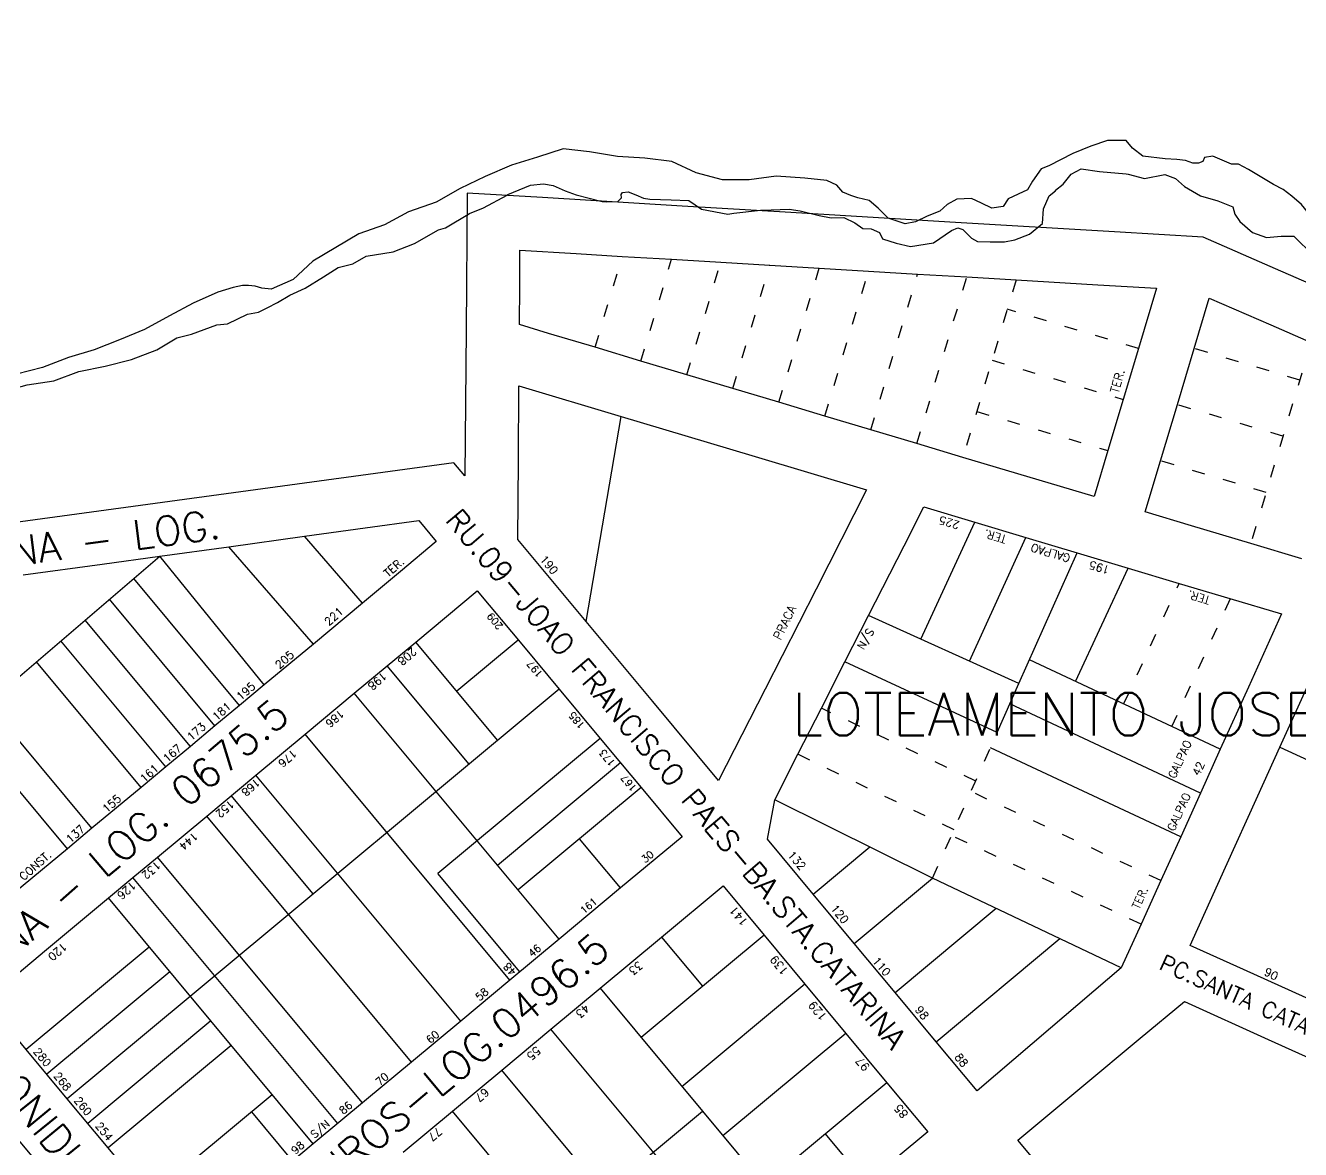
# Model space of a CAD drawing. Extents: x 714896 to 749292, y 8417558 to 8447149.
# Drawn here: x 739160.5 to 739399.5, y 8425493.2 to 8425703.9 of the extents above; entities that cross this region are included whole.
import ezdxf

# ---------------------------------------------------------------- set-up
doc = ezdxf.new("R2010")
doc.units = 0
doc.header["$MEASUREMENT"] = 0
doc.linetypes.add('ACAD_ISO03W100', pattern=[30, 12, -18])
for name, color, linetype in [('LOTE', 7, 'CONTINUOUS'), ('NUM-PORTA', 7, 'CONTINUOUS'), ('QUADRA', 6, 'CONTINUOUS'), ('REFERENCIA', 7, 'CONTINUOUS'), ('TEXTO', 7, 'CONTINUOUS'), ('TEXTODERUA', 3, 'CONTINUOUS')]:
    doc.layers.add(name, color=color, linetype=linetype)
doc.styles.add('ROMANS', font='ROMANS.SHX', dxfattribs={"height": 1.5})

msp = doc.modelspace()

# ---------------------------------------------------------------- linework, layer by layer
at = {"layer": 'LOTE', "color": 7, "linetype": 'ACAD_ISO03W100', "ltscale": 0.2}
for p, q in [((739267.2149776882, 8425643.601818014, 508.402), (739272.3177703221, 8425660.652941817, 508.402)), ((739275.8371581628, 8425641.021507205, 508.402), (739281.5467781675, 8425660.100361582, 508.402)), ((739284.4593386377, 8425638.441196399, 508.402), (739290.7757860131, 8425659.547781346, 508.402)), ((739293.0815191123, 8425635.86088559, 508.402), (739300.0047938584, 8425658.99520111, 508.402)), ((739301.7036995867, 8425633.280574784, 508.402), (739309.2338017036, 8425658.442620875, 508.402)), ((739310.3258800616, 8425630.700263977, 508.402), (739318.4628095492, 8425657.89004064, 508.402)), ((739318.948060536, 8425628.119953169, 508.402), (739327.6918173941, 8425657.337460404, 508.402)), ((739327.5702410109, 8425625.539642362, 508.402), (739336.9208252397, 8425656.784880169, 508.402)), ((739346.1520850905, 8425656.232165096, 508.402), (739336.1942368747, 8425622.958788272, 508.402)), ((739369.0994456614, 8425643.390268032, 508.402), (739344.5088602401, 8425650.741283461, 508.402)), ((739401.4421500377, 8425644.50341461, 508.402), (739390.1613679408, 8425606.808349997, 508.402)), ((739399.3338142899, 8425637.45824303, 508.402), (739379.537625891, 8425643.390127469, 508.402)), ((739396.1800947705, 8425626.92002434, 508.402), (739376.3839063717, 8425632.851908779, 508.402)), ((739338.7748362273, 8425631.580882406, 508.402), (739363.365421645, 8425624.229866978, 508.402)), ((739393.026363935, 8425616.381809033, 508.402), (739373.2301755361, 8425622.313693473, 508.402))]:
    msp.add_line(p, q, dxfattribs=at)
for points, elevation in [([(739341.6418482355, 8425641.161082933), (739366.2324336532, 8425633.810067505)], 508.402), ([(739366.3168123964, 8425576.7120997), (739376.75050337, 8425599.3397312)], 511.3540261845171), ([(739375.373732268, 8425572.472736252), (739386.3307038973, 8425596.47271919)], 511.3540261845171), ([(739338.5770254162, 8425562.260595415), (739309.6520074742, 8425575.923436789)], 511.3540261845171), ([(739330.510821989, 8425544.097325042), (739342.6372039252, 8425571.403201435)], 511.3540261845039), ([(739334.5161519605, 8425553.11642453), (739305.2632761464, 8425567.293114604)], 511.3540261845171), ([(739373.3017663313, 8425543.633606905), (739337.7045411266, 8425560.295957627)], 511.3540261845171), ([(739369.5918861286, 8425535.433802707), (739334.0512849333, 8425552.069648862)], 511.3540261845171)]:
    msp.add_lwpolyline(points, dxfattribs=dict(at, elevation=elevation))
at = {"layer": 'LOTE', "color": 7, "linetype": 'CONTINUOUS', "flags": 128}
for points, elevation in [([(739265.536257504, 8425592.205944058), (739272.1181394188, 8425630.652462386)], 508.402), ([(739248.9765560473, 8425569.898291498), (739233.6192521071, 8425588.341534585)], 511.550506154954), ([(739252.8249310069, 8425588.718228007), (739241.2979040766, 8425579.119913042)], 511.550506154954), ([(739243.5972768131, 8425565.419077849), (739228.2399728728, 8425583.862320935)], 511.550506154954), ([(739260.5035829787, 8425579.496606464), (739191.3414213995, 8425521.906716676)], 511.550506154954), ([(739342.6372039252, 8425571.403201435), (739346.6968117827, 8425580.544522477)], 511.3540261845039), ([(739260.4854850326, 8425532.635111902), (739222.0922251765, 8425578.743219621)], 511.550506154954), ([(739251.2638634884, 8425524.95645993), (739212.8706036324, 8425571.06456765)], 511.550506154954), ([(739268.1822349495, 8425570.274984919), (739237.7508838545, 8425544.935433414)], 511.550506154954), ([(739272.0215609358, 8425565.664174147), (739248.9675070752, 8425546.467544219)], 511.550506154954), ([(739242.0422419454, 8425517.277807958), (739203.6489820881, 8425563.385915678)], 511.550506154954), ([(739275.8608869225, 8425561.053363375), (739252.8068330616, 8425541.856733447)], 511.550506154954), ([(739214.3954752574, 8425541.103346605), (739199.0381713157, 8425559.546589691)], 511.550506154954), ([(739232.8206204014, 8425509.599155987), (739194.4273605435, 8425555.707263706)], 511.550506154954), ([(739272.012511963, 8425542.233426865), (739264.3338599913, 8425551.45504841)], 511.550506154954), ([(739308.1184643796, 8425541.067150712), (739318.7411185536, 8425549.91241334)], 511.3540261845171), ([(739223.5989988574, 8425501.920504017), (739185.2057389994, 8425548.028611735)], 511.550506154954), ([(739218.9881880846, 8425498.081178032), (739180.5949282274, 8425544.18928575)], 511.550506154954), ([(739253.1081877972, 8425526.492190324), (739237.7508838545, 8425544.935433414)], 511.550506154954), ([(739315.7971163527, 8425531.845529169), (739330.510821989, 8425544.097325042)], 511.3540261845171), ([(739214.3773773115, 8425494.241852047), (739175.9841174558, 8425540.349959763)], 511.550506154954), ([(739323.4757683227, 8425522.623907624), (739342.4361990235, 8425538.411862906)], 511.3540261845171), ([(739331.1544202954, 8425513.40228608), (739354.3615760591, 8425532.72640077)], 511.3540261845171), ([(739183.6627694273, 8425531.12833822), (739160.608715567, 8425511.931708291)], 511.550506154954), ([(739187.5020954125, 8425526.517527446), (739164.448041552, 8425507.320897518)], 511.550506154954), ([(739191.3414213995, 8425521.906716676), (739168.2873675372, 8425502.710086746)], 511.550506154954), ([(739195.1807473841, 8425517.295905903), (739172.1266935236, 8425498.099275975)], 511.550506154954), ([(739199.0200733703, 8425512.685095131), (739175.9660195098, 8425493.488465203)], 511.550506154954), ([(739206.6987253429, 8425503.463473588), (739183.6446714804, 8425484.266843658)], 511.550506154954), ([(739210.5350350038, 8425491.042413723), (739202.8563830291, 8425500.264035271)], 511.550506154954)]:
    msp.add_lwpolyline(points, dxfattribs=dict(at, elevation=elevation))
at = {"layer": 'LOTE', "color": 7, "linetype": 'CONTINUOUS'}
for points, elevation in [([(739328.2814034914, 8425588.876301596), (739338.4297012605, 8425610.807779232)], 511.3540261845171), ([(739337.3922970451, 8425584.754212484), (739348.0099017879, 8425607.940767223)], 511.3540261845171), ([(739346.6968117827, 8425580.544522477), (739357.5901023152, 8425605.073755216)], 511.3540261845039), ([(739357.2598925247, 8425580.951463148), (739367.1703028426, 8425602.206743207)], 511.3540261845171), ([(739346.6968117827, 8425580.544522477), (739318.4912998491, 8425593.305667637)], 511.3540261845171), ([(739342.6372039248, 8425571.403201435), (739314.0626490556, 8425584.596844899)], 511.3540261845171), ([(739384.4314069378, 8425568.2330195), (739348.6643097044, 8425584.974883929)], 511.3540261845171), ([(739380.7215267353, 8425560.033215301), (739345.0110535119, 8425576.748575162)], 511.3540261845171), ([(739377.0116465334, 8425551.833411103), (739341.3577973194, 8425568.522266394)], 511.3540261845171), ([(739365.8820059261, 8425527.23399851), (739330.510821989, 8425544.097325042), (739300.9058411036, 8425558.724335726)], 508.402)]:
    msp.add_lwpolyline(points, dxfattribs=dict(at, elevation=elevation))
at = {"layer": 'LOTE', "color": 7, "elevation": 511.7407096818991}
for points in [[(739223.6351947461, 8425595.64349313), (739212.7444455678, 8425608.163730107)], [(739214.4135732016, 8425587.964841159), (739198.541469793, 8425606.211748946)], [(739137.4504372235, 8425563.185089739), (739185.6363124782, 8425604.438133026)], [(739205.1919516594, 8425580.286189187), (739185.6363124782, 8425604.438133026)], [(739200.581140886, 8425576.446863202), (739180.7539282214, 8425600.25821084)], [(739195.9703301135, 8425572.607537217), (739176.1956660118, 8425596.355777038)], [(739191.3595193425, 8425568.76821123), (739171.6374038006, 8425592.453343239)], [(739186.74870857, 8425564.928885246), (739167.0791415895, 8425588.55090944)], [(739182.137897798, 8425561.08955926), (739162.5208793802, 8425584.648475638)], [(739172.9162762547, 8425553.410907289), (739153.4043549581, 8425576.843608038)], [(739168.3054654825, 8425549.571581304), (739148.8460927487, 8425572.941174237)]]:
    msp.add_lwpolyline(points, dxfattribs=at)
at = {"layer": 'LOTE', "color": 7, "ltscale": 0.2, "elevation": 508.402, "flags": 128}
msp.add_lwpolyline([(739395.5838333466, 8425568.623251215), (739423.7663838654, 8425555.709463887)], dxfattribs=at)
at = {"layer": 'LOTE', "color": 7, "linetype": 'CONTINUOUS', "flags": 128}
for points in [[(739298.896842837, 8425533.388498742), (739275.8427889767, 8425514.191868814)], [(739279.6911639364, 8425533.01180532), (739287.3698159067, 8425523.790183777)], [(739268.1641370042, 8425523.413490359), (739306.5573968613, 8425477.305382637)], [(739306.5754948079, 8425524.166877197), (739283.5214409477, 8425504.970247269)], [(739297.3357753188, 8425469.626730664), (739258.942515462, 8425515.734838385)], [(739314.2541467791, 8425514.945255652), (739291.2000929188, 8425495.748625724)], [(739288.1141537721, 8425461.948078696), (739249.7208939178, 8425508.056186413)], [(739321.932798751, 8425505.723634109), (739298.8787448908, 8425486.52700418)], [(739278.8925322301, 8425454.269426722), (739240.4992723739, 8425500.377534442)], [(739241.2526592135, 8425461.966176638), (739287.3607669328, 8425500.359436497)], [(739318.0844237913, 8425486.903697602), (739310.4057718209, 8425496.125319146)]]:
    msp.add_lwpolyline(points, dxfattribs=at)
at = {"layer": 'QUADRA', "color": 6, "linetype": 'CONTINUOUS'}
for points in [[(739503.4390959116, 8425712.308393368), (739532.0037434198, 8425700.013252355), (739530.0668238386, 8425679.632518979), (739534.0399998231, 8425658.46999965), (739536.1921573766, 8425640.133271797), (739523.1206211387, 8425637.901345765), (739504.5804922141, 8425634.73567376), (739489.9477028742, 8425632.692472296), (739462.2972003021, 8425628.831585214), (739445.4514790544, 8425636.19059503), (739430.1339772292, 8425642.88200614), (739415.1671220339, 8425649.420238174), (739394.7945937657, 8425658.31992453), (739381.2395644283, 8425664.241404084), (739364.6124473498, 8425665.236940812), (739333.7426910301, 8425667.085245365), (739303.9260397663, 8425668.870496007), (739283.5589533518, 8425670.08996072), (739257.3449958499, 8425671.659502653), (739243.232284575, 8425672.504491134), (739243.0371845498, 8425646.864960887), (739242.8287750217, 8425619.476330899), (739240.7738235072, 8425621.944210054), (739130.1108198722, 8425606.901005443)], [(739231.2776508294, 8425492.69888247), (739240.4992723739, 8425500.377534442), (739249.7208939178, 8425508.056186413), (739258.942515462, 8425515.734838385), (739268.1641370042, 8425523.413490359), (739279.6911639364, 8425533.01180532), (739291.2181908656, 8425542.610120285), (739298.896842837, 8425533.388498742), (739306.5754948079, 8425524.166877197), (739314.2541467791, 8425514.945255652), (739321.932798751, 8425505.723634109), (739329.6114507214, 8425496.502012566), (739317.7661354276, 8425486.638665518)]]:
    msp.add_lwpolyline(points, dxfattribs=at)
at = {"layer": 'QUADRA'}
for points, elevation in [([(739372.4709788607, 8425654.65634018), (739369.0994456614, 8425643.390268032), (739366.2324336532, 8425633.810067505), (739363.365421645, 8425624.229866978), (739360.7828945832, 8425615.600280827), (739336.1942368747, 8425622.958788272), (739327.5702410109, 8425625.539642362), (739318.948060536, 8425628.119953169), (739310.3258800616, 8425630.700263977), (739301.7036995867, 8425633.280574784), (739293.0815191123, 8425635.86088559), (739284.4593386377, 8425638.441196399), (739275.8371581628, 8425641.021507205), (739267.2149776882, 8425643.601818014), (739258.486124206, 8425646.214052243), (739253.044910459, 8425647.842413269), (739253.1002948157, 8425655.120879192), (739253.1511225904, 8425661.800531125), (739263.6679487432, 8425661.17084369), (739272.3177703221, 8425660.652941817), (739281.5467781675, 8425660.100361582), (739290.7757860131, 8425659.547781346), (739300.0047938584, 8425658.99520111), (739309.2338017036, 8425658.442620875), (739318.4628095492, 8425657.89004064), (739327.6918173941, 8425657.337460404), (739336.9208252397, 8425656.784880169), (739346.1520850905, 8425656.232165096), (739361.4506030632, 8425655.316177288), (739372.4709788607, 8425654.65634018)], 508.402), ([(739318.13888302, 8425616.88009675), (739308.6564541145, 8425598.247627137), (739299.1040878039, 8425579.477734232), (739290.3909500279, 8425562.356880866), (739278.0390754871, 8425577.190775244), (739265.536257504, 8425592.205944058), (739252.7385042136, 8425607.575313294), (739252.8512381092, 8425622.39050417), (739252.9577383636, 8425636.3864864), (739272.1181394188, 8425630.652462386), (739296.5914981196, 8425623.328459816), (739318.13888302, 8425616.88009675)], 508.402), ([(739338.8330722653, 8425504.180664537), (739331.1544202954, 8425513.40228608), (739323.4757683227, 8425522.623907624), (739315.7971163527, 8425531.845529169), (739308.1184643796, 8425541.067150712), (739299.5422043526, 8425551.366748162), (739300.9058411036, 8425558.724335726), (739305.2632761464, 8425567.293114604), (739309.6520074742, 8425575.923436789), (739314.0626490556, 8425584.596844899), (739318.4912998491, 8425593.305667637), (739325.1426656644, 8425606.385399722), (739328.849500733, 8425613.674791243), (739338.4297012605, 8425610.807779232), (739348.0099017879, 8425607.940767223), (739357.5901023152, 8425605.073755216), (739367.1703028426, 8425602.206743207), (739376.75050337, 8425599.3397312), (739386.2439201127, 8425596.49869048), (739395.9109044245, 8425593.605707182), (739389.7097314569, 8425579.899495292), (739384.4314069378, 8425568.2330195), (739380.7215267353, 8425560.033215301), (739377.0116465334, 8425551.833411103), (739373.3017663313, 8425543.633606905), (739369.5918861286, 8425535.433802707), (739365.8820059261, 8425527.23399851), (739352.617661125, 8425515.929028988), (739338.8330722653, 8425504.180664537)], 511.3540261845171), ([(739434.342160184, 8425506.30606136), (739425.2312666329, 8425510.428150475), (739416.1203730792, 8425514.550239587), (739407.0094795255, 8425518.672328701), (739397.8985859719, 8425522.794417815), (739388.7876924179, 8425526.916506927), (739378.7657095082, 8425531.45080495), (739385.4030699201, 8425546.121105015), (739391.4616969284, 8425559.512253106), (739395.5838333466, 8425568.623251215), (739401.1929784882, 8425581.020926982), (739405.5778887363, 8425590.712723887), (739416.2115714791, 8425587.530442262), (739425.8785557909, 8425584.637458967), (739435.5455401038, 8425581.74447567), (739445.2125244142, 8425578.851492373), (739454.8795087262, 8425575.958509076), (739464.5464930383, 8425573.06552578), (739458.828028385, 8425560.426225338), (739453.1008644082, 8425547.767697122), (739448.9787752952, 8425538.656803569), (739444.8566388764, 8425529.545805456), (739439.5085974841, 8425517.72523717), (739434.342160184, 8425506.30606136)], 508.402)]:
    msp.add_lwpolyline(points, close=True, dxfattribs=dict(at, elevation=elevation))
at = {"layer": 'QUADRA', "elevation": 508.402}
msp.add_lwpolyline([(739399.7415641893, 8425603.94134055), (739390.1613679408, 8425606.808349997), (739379.04345159, 8425610.142187243), (739370.3630945211, 8425612.733266441), (739373.2301755361, 8425622.313693473), (739376.3839063717, 8425632.851908779), (739379.537625891, 8425643.390127469), (739382.3648015716, 8425652.837305434), (739393.9222298132, 8425647.788472757), (739401.4421500377, 8425644.50341461)], dxfattribs=at)
at = {"layer": 'QUADRA', "color": 6, "elevation": 511.7407096818991}
msp.add_lwpolyline([(739160.0458401963, 8425600.921115143), (739174.8244583304, 8425602.952209517), (739185.6363124782, 8425604.438133026), (739198.541469793, 8425606.211748946), (739212.7444455678, 8425608.163730107), (739224.1276758433, 8425609.7281805), (739234.1800035603, 8425611.109718753), (739237.4676270634, 8425607.16147109), (739237.4676270634, 8425607.16147109), (739230.7618309618, 8425601.577694505), (739223.6351947461, 8425595.64349313), (739214.4135732016, 8425587.964841159), (739205.1919516594, 8425580.286189187), (739200.581140886, 8425576.446863202), (739195.9703301135, 8425572.607537217), (739191.3595193425, 8425568.76821123), (739186.74870857, 8425564.928885246), (739182.137897798, 8425561.08955926), (739172.9162762547, 8425553.410907289), (739168.3054654825, 8425549.571581304), (739156.7784385545, 8425539.973266343)], dxfattribs=at)
at = {"layer": 'QUADRA', "color": 6, "linetype": 'CONTINUOUS'}
for points, elevation in [([(739183.6446714804, 8425484.266843658), (739175.9660195098, 8425493.488465203), (739168.2873675372, 8425502.710086746), (739160.608715567, 8425511.931708291), (739152.9300635954, 8425521.153329834), (739164.4105491933, 8425530.712890802), (739175.9841174558, 8425540.349959763), (739180.5949282274, 8425544.18928575), (739185.2057389994, 8425548.028611735), (739194.4273605435, 8425555.707263706), (739203.6489820881, 8425563.385915678), (739212.8706036324, 8425571.06456765), (739222.0922251765, 8425578.743219621), (739228.2399728728, 8425583.862320935), (739233.6192521071, 8425588.341534585), (739245.1462790369, 8425597.93984955), (739253.7993772619, 8425587.547973827), (739260.5035829787, 8425579.496606464), (739268.1822349495, 8425570.274984919), (739272.0215609358, 8425565.664174147), (739275.8608869225, 8425561.053363375), (739283.539538893, 8425551.83174183), (739272.012511963, 8425542.233426865), (739260.4854850326, 8425532.635111902), (739251.2638634884, 8425524.95645993), (739242.0422419454, 8425517.277807958), (739232.8206204014, 8425509.599155987), (739224.3833080656, 8425502.57358194), (739214.3773773115, 8425494.241852047), (739206.692692697, 8425487.842975397)], 511.550506154954), ([(739159.0657459965, 8425495.031434778), (739166.7443979679, 8425485.809813235), (739174.4230499386, 8425476.58819169), (739182.1017019111, 8425467.366570145), (739176.1655554579, 8425462.423664773), (739167.0174839882, 8425454.806256415), (739159.0476480508, 8425448.169940216)], 511.5505061549474)]:
    msp.add_lwpolyline(points, dxfattribs=dict(at, elevation=elevation))
at = {"layer": 'QUADRA'}
msp.add_lwpolyline([(739384.8499338881, 8425448.803727394), (739371.492616567, 8425464.884582555), (739358.5329012515, 8425480.48676523), (739346.5117242353, 8425494.959042994), (739358.5008335558, 8425504.94159834), (739369.4342905523, 8425514.045180324), (739377.7230306676, 8425520.946677737), (739393.417870873, 8425513.845779283), (739413.6711917595, 8425504.682463627), (739430.2200710707, 8425497.195167804), (739423.9441660744, 8425483.323778613), (739412.7451146278, 8425473.435060816), (739400.7732127553, 8425462.863919174), (739384.8499338881, 8425448.803727394)], close=True, dxfattribs=at)
at = {"layer": 'REFERENCIA', "color": 4, "linetype": 'CONTINUOUS', "extrusion": (0.0002833841883000001, -0.0153223304404022, 0.9998825660462718), "elevation": -128384.972782}
msp.add_lwpolyline([(739534.826787, 8424672.051073002), (739532.2167870002, 8424672.211043), (739527.7667870001, 8424673.400884), (739522.5668410002, 8424673.457943002), (739519.6268580002, 8424672.577114003), (739514.9969100001, 8424670.244610002), (739514.616932, 8424669.763439002), (739509.5569350002, 8424668.673391003), (739507.1169350004, 8424668.993343003), (739502.8270090002, 8424668.379412003), (739497.6570100002, 8424668.039430005), (739497.0170100002, 8424668.039427007), (739493.5470040002, 8424667.079831004), (739488.3770040002, 8424666.919827005), (739485.4170040002, 8424666.989806002), (739480.3170050002, 8424666.909794005), (739477.3570050002, 8424666.839789003), (739471.9170050002, 8424666.719779003), (739466.4269940001, 8424665.550506001), (739461.7669940002, 8424662.990786003), (739456.986994, 8424660.681037001), (739451.9569940002, 8424661.100964999), (739447.4769950003, 8424664.010604005), (739442.876995, 8424666.190328004), (739440.1069810003, 8424668.750782002), (739439.6269810002, 8424671.230489004), (739439.2569810003, 8424672.910290001), (739438.0069810002, 8424675.959927002), (739434.7269810003, 8424679.199532004), (739429.8769730001, 8424680.489819003), (739428.5069730002, 8424680.829773003), (739425.9969730002, 8424679.999860004), (739423.916973, 8424679.149950001), (739418.8569730002, 8424680.039824001), (739418.2369730002, 8424680.299791003), (739413.3669730002, 8424681.579619003), (739409.916973, 8424682.909448003), (739405.7969000002, 8424685.823073003), (739403.9468090002, 8424686.727862002), (739401.6067270002, 8424688.972032005), (739400.8866420003, 8424690.526444003), (739399.4665880003, 8424692.219151001), (739397.6566000001, 8424693.788346004), (739396.0366060003, 8424695.037885003), (739394.2366060002, 8424695.947771003), (739389.5266110002, 8424698.777112002), (739387.67662, 8424699.756529002), (739386.376623, 8424699.786367003), (739382.8866370003, 8424701.295408003), (739381.2766460002, 8424701.014974004), (739380.9866460002, 8424700.295057002), (739380.1966460001, 8424699.945095), (739379.0966460002, 8424699.995084), (739377.7166460002, 8424700.455024004), (739376.1066460003, 8424700.634996004), (739373.8966600002, 8424700.774204), (739369.7366920002, 8424701.29244), (739367.7967140003, 8424702.811027003), (739366.5967140002, 8424704.250853002), (739363.0967260003, 8424704.200230004), (739359.9967260002, 8424703.190336004), (739356.6167260001, 8424701.780486004), (739352.1067260001, 8424699.450740004), (739350.6767260003, 8424698.900799006), (739349.0767260004, 8424696.601062004), (739348.1067260002, 8424694.971249005), (739346.3767270001, 8424694.181334002), (739344.4867270002, 8424693.291430002), (739343.5267270001, 8424691.851595003), (739341.4467270002, 8424691.531624004), (739339.4667270002, 8424692.501501003), (739337.6367270002, 8424693.371391004), (739334.8567270004, 8424693.211398002), (739333.0467270003, 8424692.211508004), (739331.6767270004, 8424690.971647002), (739329.3167270003, 8424690.051745), (739327.1167270003, 8424688.981861003), (739325.1967270002, 8424688.601897003), (739322.0267390001, 8424689.651147002), (739320.1067730001, 8424691.529080003), (739318.4567840003, 8424692.948293002), (739316.3267840003, 8424693.488220003), (739314.9967840001, 8424693.938162003), (739313.4767850004, 8424694.548083004), (739312.4067850002, 8424695.857925002), (739310.5167850002, 8424696.707817003), (739306.3767850002, 8424697.187743003), (739301.0167850001, 8424697.527679002), (739295.9567290002, 8424696.820805002), (739290.9366150002, 8424696.826912003), (739286.0366100002, 8424698.137044003), (739281.4366500002, 8424700.264629003), (739276.3966640001, 8424700.933762), (739271.2766700002, 8424701.193403002), (739266.0266790002, 8424702.122811003), (739261.0466790003, 8424702.652727004), (739256.2466790002, 8424701.082891004), (739251.3966790002, 8424699.623041004), (739246.4767160001, 8424697.461281002), (739241.7867790001, 8424695.238151003), (739237.2768330001, 8424692.685519004), (739232.0568330002, 8424690.835714003), (739227.5768330002, 8424688.435976002), (739222.7568340001, 8424686.706158003), (739218.4568340002, 8424684.146440001), (739214.1668400001, 8424681.566418003), (739210.4868850004, 8424678.174348002), (739206.3468910002, 8424676.354238002), (739204.5868910002, 8424676.514211005), (739203.3068910002, 8424676.884162001), (739202.0768910003, 8424677.02414), (739200.9368910003, 8424677.054132003), (739199.2368910002, 8424676.674169002), (739196.3168910001, 8424675.764263002), (739191.716891, 8424673.744480005), (739187.2569770003, 8424671.360144002), (739182.5669710003, 8424668.760735005), (739177.8769710002, 8424666.830941005), (739173.1569720001, 8424664.991137002), (739168.3269720004, 8424663.521288006), (739163.4669720002, 8424661.661486002), (739158.6169720001, 8424660.401612), (739153.6769720003, 8424659.451702002), (739148.7969730002, 8424658.091841003), (739144.266973, 8424655.772094002), (739140.1869730002, 8424652.672440002), (739135.2569730002, 8424651.212590002), (739130.3769730001, 8424649.932719003), (739125.3569730002, 8424649.042802004), (739122.0069740003, 8424647.682947004), (739119.9169740002, 8424647.582949003), (739116.2469850003, 8424648.062264003), (739112.3570080001, 8424647.771056002), (739107.9770030002, 8424645.291634003), (739103.1470030001, 8424643.821786001), (739098.437003, 8424642.041974002), (739093.4670030001, 8424640.962079003), (739090.4870030001, 8424641.392016003), (739089.6270030004, 8424641.721974002), (739088.6970030002, 8424642.041932004), (739086.3469980002, 8424643.742029002), (739083.9168450002, 8424645.240117004), (739083.3168500002, 8424646.359677004), (739082.0268590002, 8424647.859035002), (739080.1568590002, 8424648.228984004), (739078.3568590003, 8424648.948891005), (739076.8868590002, 8424649.318842001), (739073.9968590003, 8424649.008865003), (739070.6468590002, 8424647.269055003), (739068.9668600003, 8424645.169294003), (739066.8268600003, 8424644.519361002), (739064.2468600003, 8424642.449593004), (739062.3568600003, 8424640.289839001), (739061.6268600003, 8424638.710021004), (739061.2368600003, 8424638.520041002), (739059.8668600003, 8424637.620141003), (739058.1368600003, 8424637.080197003), (739055.9568600003, 8424637.750109004), (739054.5568600002, 8424638.010072002), (739052.3768600003, 8424638.150046002), (739050.8368600002, 8424638.529995004), (739049.5968600002, 8424638.689971002), (739046.3968600003, 8424638.709955003), (739043.5268610001, 8424638.279993001), (739040.9968610002, 8424637.940022005), (739037.8968610002, 8424638.409953004), (739036.1568610002, 8424639.249847004), (739034.216861, 8424639.689787004), (739032.2468610001, 8424639.509799004), (739029.5468610001, 8424638.709882002), (739027.8468610002, 8424638.229930004), (739025.946861, 8424637.050061002), (739026.0368610002, 8424634.840321004), (739027.5969210003, 8424629.967681002), (739027.8169600003, 8424629.445598), (739028.2970230002, 8424626.962521004), (739027.7670430002, 8424624.971679004), (739026.2170600003, 8424623.800891003), (739022.907065, 8424621.120884005), (739018.5970600003, 8424618.361496003), (739016.4870520004, 8424617.602036003), (739012.5870430003, 8424615.452731004), (739010.1070430003, 8424615.712690003), (739007.4370430002, 8424615.852662), (739005.5770430003, 8424616.562570004), (739004.1870440001, 8424617.662435003), (739003.9270580002, 8424619.851411004), (739003.2871600002, 8424620.825777004), (739001.2571660002, 8424621.335402004), (738999.8271630001, 8424621.445536004)], dxfattribs=at)
at = {"layer": 'REFERENCIA', "color": 4, "linetype": 'CONTINUOUS', "extrusion": (0.0007805885369710001, -0.0200014779992686, 0.9997996457087694), "elevation": -167442.394231}
msp.add_lwpolyline([(1067009.559559, 8388695.604102004), (1067011.267282, 8388694.486680005), (1067013.764793, 8388693.348647002), (1067017.78992, 8388691.357165001), (1067018.931728, 8388688.562473003), (1067022.020795, 8388690.277371004), (1067024.39558, 8388693.686272005), (1067026.059827, 8388694.531846004), (1067029.178041, 8388695.450560004), (1067033.058406, 8388696.409775002), (1067035.831713, 8388697.722361004), (1067037.624645, 8388699.813614003), (1067038.582699, 8388701.026933001), (1067039.754883, 8388702.341958003), (1067040.796386, 8388703.641071005), (1067041.47212, 8388705.824743003), (1067041.787348, 8388708.003871003), (1067041.981011, 8388710.657806003), (1067042.906455, 8388711.292072004), (1067043.680939, 8388711.391726004), (1067044.655807, 8388711.753512), (1067046.12201, 8388712.396695003), (1067047.602884, 8388713.159373004), (1067049.477068, 8388713.486469004), (1067051.604668, 8388713.383441003), (1067056.645904, 8388713.329022005), (1067058.891219, 8388713.421513004), (1067061.784627001, 8388713.708841002), (1067063.962336, 8388713.864004001), (1067065.37175, 8388713.308930004), (1067067.294138, 8388712.563545004), (1067069.910196, 8388712.412243003), (1067071.24401, 8388712.740412), (1067072.512462, 8388713.700484004), (1067073.463106, 8388714.723385004), (1067074.912443, 8388715.445870003), (1067076.61193, 8388715.397968002), (1067078.625911, 8388716.228894005), (1067080.27266, 8388717.395730004), (1067081.497242, 8388718.259060003), (1067082.94629, 8388720.518419003), (1067083.360075, 8388721.632907005), (1067084.795278001, 8388722.507429002), (1067086.153124, 8388723.194862003), (1067087.897356, 8388722.756597003), (1067089.805316, 8388721.641167004), (1067091.622174, 8388720.499676006), (1067093.621332, 8388718.900819002), (1067095.431075, 8388718.089790002), (1067098.063653, 8388716.566274002), (1067100.763595, 8388715.229636004), (1067102.986829, 8388715.012815002), (1067106.544658, 8388715.141542004), (1067111.530037, 8388716.209327005), (1067113.714572, 8388717.564897005), (1067118.618988, 8388718.864368003), (1067118.809623, 8388718.876941005), (1067122.297313, 8388720.031579003), (1067124.609359, 8388720.551708004), (1067128.578335, 8388719.166154003), (1067133.613235001, 8388719.449968), (1067138.686838, 8388720.215743003), (1067143.534956, 8388721.867608003), (1067148.436642, 8388723.097146006), (1067153.216374, 8388724.791301003), (1067157.293472, 8388727.713945003), (1067161.83056, 8388729.858215), (1067166.846401, 8388730.422929004), (1067171.856054, 8388731.598227004), (1067176.862294, 8388732.173322003), (1067181.625013, 8388733.688440003), (1067186.609855, 8388734.484493002), (1067191.596403, 8388735.579847002), (1067196.374185, 8388737.225251002), (1067200.249045, 8388739.327322003), (1067203.001926, 8388739.860267002), (1067207.82655, 8388741.431605002), (1067209.813233, 8388741.564204004), (1067213.640567, 8388743.215276003), (1067215.713429, 8388743.501800003), (1067217.344189, 8388744.257029003), (1067219.3221, 8388745.188818), (1067221.723349, 8388746.453485005), (1067224.624216, 8388747.698657004), (1067228.17386, 8388749.669336002), (1067230.989623, 8388751.299444005), (1067233.755227, 8388751.901731003), (1067236.267561, 8388753.194483003), (1067241.375284, 8388753.807842001), (1067245.433467, 8388755.219977004), (1067250.04986, 8388757.605490003), (1067251.36525, 8388757.974401003), (1067255.944794, 8388760.437193003), (1067258.645277, 8388761.422435002), (1067263.16394, 8388763.607446002), (1067263.298521, 8388763.722262003), (1067267.615092, 8388765.344839003), (1067270.011854, 8388765.471443001), (1067271.847577, 8388765.069631003), (1067274.038834, 8388764.033598002), (1067276.087224, 8388763.183241006), (1067280.925539, 8388761.763766004), (1067281.72142, 8388761.642661003), (1067283.832935, 8388761.640318003), (1067284.539716, 8388762.313132005), (1067284.492777, 8388762.905295003), (1067284.796985, 8388763.263632005), (1067285.821669, 8388763.363729004), (1067287.2595, 8388762.767324006), (1067288.653462, 8388762.072574005), (1067289.865125, 8388761.835190004), (1067293.827815, 8388761.570510004), (1067297.148263, 8388761.260849003), (1067299.445242, 8388759.600343002), (1067304.334055, 8388758.449050002), (1067305.48942, 8388758.564059004), (1067310.508235, 8388758.948556002), (1067310.789192, 8388758.967610003), (1067315.882339, 8388758.951185007), (1067317.946718, 8388758.510434004), (1067321.461261, 8388757.532630002), (1067323.672406, 8388757.005306004), (1067326.0737, 8388756.991656004), (1067328.093136, 8388755.911699003), (1067329.538716001, 8388754.744471004), (1067331.087147, 8388754.674048003), (1067332.60906, 8388753.924278004), (1067333.140653, 8388752.673046006), (1067335.647913, 8388751.784773005), (1067338.301697, 8388751.060878005), (1067342.684508, 8388751.560242), (1067346.152410001, 8388753.746230004), (1067347.311431, 8388754.211292), (1067348.238237, 8388753.854950003), (1067349.804212, 8388752.182945002), (1067350.928379, 8388751.498723004), (1067353.26387, 8388751.337556), (1067355.962596, 8388751.252266005), (1067357.915549, 8388751.546272004), (1067360.734381, 8388752.486873), (1067363.211329, 8388754.411359003), (1067363.547225, 8388757.119177002), (1067364.681977, 8388759.525674002), (1067365.888914, 8388760.448524002), (1067365.922791, 8388760.547258005), (1067367.374615, 8388761.591227004), (1067368.967942, 8388763.440128004), (1067370.886289, 8388764.385849003), (1067374.263814, 8388763.743776003), (1067379.243242, 8388763.119244004), (1067379.659803, 8388763.022945004), (1067382.645529, 8388762.085986003), (1067386.470716, 8388762.657136004), (1067388.451109, 8388761.859460006), (1067390.070556, 8388760.275419002), (1067393.040779, 8388758.428555002), (1067396.232055, 8388757.373514), (1067399.026218, 8388756.143861005), (1067399.290599, 8388754.712749003), (1067400.22759, 8388753.335437004), (1067402.495079, 8388751.175802005), (1067405.075259, 8388750.104583004), (1067407.824094, 8388750.277484003), (1067410.193071, 8388750.205060003), (1067411.325378, 8388748.960206004), (1067413.865487, 8388746.349687), (1067417.62004, 8388744.342146004), (1067420.87946, 8388743.494564004), (1067425.857571, 8388742.579921003), (1067426.410905, 8388742.398241004), (1067428.237123, 8388741.496519001), (1067428.912073, 8388741.610262005), (1067430.143087, 8388741.612257002), (1067435.180469, 8388740.172010005), (1067437.634309, 8388739.965802005), (1067441.845102, 8388739.391272005), (1067443.291219, 8388738.493775005), (1067444.72549, 8388737.037027001), (1067446.859325, 8388735.041095002), (1067448.017415, 8388733.174887003), (1067449.707584, 8388729.556948002), (1067451.998324, 8388727.736596003), (1067454.700652, 8388725.179781001), (1067459.022528, 8388722.579784004), (1067463.802787, 8388720.442171002), (1067468.83125, 8388719.535969002), (1067469.498938, 8388719.719234), (1067473.477085, 8388721.637572004), (1067478.152653, 8388723.994560005), (1067483.045273, 8388725.504609), (1067485.116672, 8388725.243685005), (1067490.30087, 8388724.481491003), (1067491.379659, 8388724.429392003), (1067496.430107, 8388724.341391003), (1067500.908016, 8388724.457432004), (1067504.555873001, 8388724.078966003), (1067508.325882, 8388724.262050003), (1067511.687129, 8388724.741240002), (1067516.640434, 8388725.498501), (1067517.635773, 8388725.359608002), (1067522.625148, 8388726.015406003), (1067522.88495, 8388726.005269002), (1067527.968642001, 8388726.258763002), (1067530.383635, 8388727.365206001), (1067532.130992, 8388729.058014004), (1067536.392725, 8388729.534887003), (1067539.090428001, 8388729.679166002), (1067540.751844, 8388728.913347004), (1067541.967113, 8388728.255787004), (1067544.620117, 8388727.511911005), (1067545.088589, 8388727.463615004), (1067546.606653, 8388727.384371005)], dxfattribs=at)

# ---------------------------------------------------------------- texts
at = {"layer": 'NUM-PORTA', "color": 7, "style": 'ROMANS'}
for s, height, rotation, p in [('225', 1.507288793554223, 163.2741764323917, (739335.6957259417, 8425610.889010519)), ('190', 1.501343246345944, 310.0944451201433, (739256.7838669613, 8425603.806644196)), ('195', 1.507288793554223, 163.2741764323917, (739363.8407149466, 8425602.466220073)), ('221', 1.5, 41.38340428341024, (739217.2968652422, 8425591.303068962)), ('209', 1.337934481648716, 129.6217244373986, (739250.0740020575, 8425591.339788945)), ('S/N', 1.507288793554223, 239.7535165686912, (739318.3350309589, 8425591.093106704)), ('205', 1.5, 41.38340428341024, (739208.0698688449, 8425583.190491159)), ('208', 1.5, 221.0719588365524, (739232.981963296, 8425587.449644774)), ('197', 1.337934481648716, 129.6217244373986, (739257.5422432448, 8425582.37085871)), ('198', 1.5, 221.0719588365524, (739227.3890578283, 8425582.828237748)), ('195', 1.5, 41.38340428341024, (739200.8086000766, 8425577.28450024)), ('181', 1.5, 41.38340428341024, (739196.2670254678, 8425573.502825763)), ('186', 1.466297666000466, 221.0719588365524, (739219.4039445771, 8425575.779421223)), ('185', 1.337934481648716, 129.6217244373986, (739265.402118808, 8425572.762707764)), ('173', 1.5, 41.38340428341024, (739191.539284516, 8425569.711449303)), ('167', 1.5, 41.38340428341024, (739187.0164607327, 8425565.65714684)), ('173', 1.337934481648716, 129.6217244373986, (739271.1319935274, 8425565.72109489)), ('161', 1.5, 42.05716712685577, (739182.7331622789, 8425561.881922139)), ('167', 1.337934481648716, 129.6217244373986, (739275.1646426623, 8425561.000815801)), ('168', 1.467380933869921, 221.0669412797213, (739203.6473322832, 8425562.864557452)), ('155', 1.5, 41.38340428341024, (739175.6619438255, 8425556.202477375)), ('152', 1.467380933869921, 221.0669412797213, (739198.8071418185, 8425558.83423178)), ('137', 1.5, 41.38340428341024, (739168.850071812, 8425550.507200383)), ('144', 1.467380933869921, 221.0669412797213, (739191.9819195375, 8425552.78338303)), ('30', 1.337934481648716, 39.62172443739854, (739276.6048326377, 8425546.846438875)), ('132', 1.502920049807917, 311.2983820752251, (739303.2197757744, 8425548.331057444)), ('132', 1.5, 221.0669412797213, (739184.9956644549, 8425547.40317998)), ('126', 1.5, 221.0669412797213, (739180.3767390301, 8425543.588299653)), ('161', 1.337934481648716, 39.62172443739854, (739265.120522499, 8425537.266531713)), ('120', 1.507288793554223, 309.6033538371095, (739311.2804510539, 8425538.359617837)), ('141', 1.543049235979593, 129.8080990738356, (739296.0346485992, 8425535.90475458)), ('120', 1.5, 221.0669412797213, (739167.4305533803, 8425532.099200662)), ('46', 1.433451148469003, 40.91142649679632, (739255.4292034952, 8425529.12052986)), ('139', 1.543049235979593, 129.8080990738356, (739303.6039348918, 8425526.703784741)), ('48', 1.433451148469003, 131.8790513373776, (739252.601414784, 8425526.548171988)), ('33', 1.512188563243155, 220.8985676837866, (739275.3525907723, 8425528.621618925)), ('110', 1.508847765974463, 310.3457215518645, (739319.105154319, 8425528.488084674)), ('90', 1.5, 333.1795073587313, (739392.496794675, 8425526.007838897, 988.9259999999999)), ('58', 1.433451148469003, 40.91142649679632, (739245.56137808, 8425520.958251622)), ('43', 1.512188563243155, 220.8985676837866, (739265.4039999523, 8425520.57343401)), ('129', 1.543049235979593, 129.8080990738356, (739310.8054129863, 8425518.15490984)), ('98', 1.510580310228906, 308.9403670043115, (739327.109245751, 8425519.362381537)), ('60', 1.434150428961829, 40.91296704301794, (739236.3385896517, 8425512.955821069)), ('280', 1.478632951467685, 308.9140744089043, (739161.8504158477, 8425511.507119333)), ('55', 1.512188563243155, 220.8985676837866, (739256.2193662169, 8425512.631288614)), ('88', 1.510580310228906, 308.9403670043115, (739334.5094063887, 8425510.475212147)), ('97', 1.541705143771716, 129.8371664953331, (739318.8231144408, 8425508.697536044)), ('268', 1.478632951467685, 308.9140744089043, (739165.6342792003, 8425506.962916005)), ('70', 1.434150428961829, 40.91296704301794, (739226.8399975583, 8425505.046541497)), ('260', 1.478632951467685, 308.9140744089043, (739169.4866808337, 8425502.33640213)), ('67', 1.51271566251557, 220.894119420188, (739246.5410413573, 8425504.8281133)), ('86', 1.434150428961829, 40.91296704301794, (739220.0291234181, 8425499.664477961)), ('254', 1.478632951467685, 308.9140744089043, (739173.4393116621, 8425497.589518728)), ('S/N', 1.435940977718844, 40.84855836237825, (739214.6426994449, 8425495.195787763)), ('77', 1.51271566251557, 220.894119420188, (739237.7131716751, 8425497.477330294)), ('98', 1.435940977718844, 40.84855836237825, (739211.0310889845, 8425492.188475039))]:
    msp.add_text(s, height=height, rotation=rotation, dxfattribs=at).set_placement(p)
at = {"layer": 'NUM-PORTA', "style": 'ROMANS'}
for s, height, rotation, p in [('176', 1.467150382601576, 221.071520608354, (739210.5294345665, 8425568.307061523)), ('42', 1.513995056816512, 65.32950611373461, (739380.4809934588, 8425563.113754751, 508.402)), ('85', 1.534552778392353, 129.9891561187106, (739326.0388961358, 8425499.860268658))]:
    msp.add_text(s, height=height, rotation=rotation, dxfattribs=at).set_placement(p)
at = {"layer": 'TEXTO', "style": 'ROMANS'}
for s, height, rotation, p in [('TER.', 1.607801133443675, 74.00555916362852, (739365.2993611015, 8425634.846482)), ('TER.', 1.5, 41.38340428341024, (739228.4286401029, 8425600.385781484)), ('PRACA', 1.607801133443675, 63.91350818681199, (739301.9855007229, 8425588.583887728, 508.402)), ('GALPAO', 1.513995056816512, 65.32950611373461, (739375.9584972188, 8425562.60188446, 508.402)), ('GALPAO', 1.513995056816512, 65.32950611373461, (739375.7842829085, 8425552.732797744, 508.402)), ('CONST.', 1.5, 41.38340428341024, (739160.105666723, 8425543.506713055)), ('TER.', 1.513995056816512, 65.32950611373461, (739369.1691910791, 8425538.111717062, 508.402))]:
    msp.add_text(s, height=height, rotation=rotation, dxfattribs=at).set_placement(p)
at = {"layer": 'TEXTO', "color": 7, "style": 'ROMANS'}
for s, p in [('TER.', (739344.4826981762, 8425608.25938342)), ('GALPAO', (739356.4360041437, 8425604.682185672)), ('TER.', (739382.6756323846, 8425596.829601685))]:
    msp.add_text(s, height=1.507288793554223, rotation=163.2741764323917, dxfattribs=at).set_placement(p)
at = {"layer": 'TEXTODERUA', "style": 'ROMANS'}
for s, height, rotation, p in [('RU.09-JOAO FRANCISCO PAES-BA.STA.CATARINA', 4, 310.1013049822347, (739238.9590671661, 8425611.147643626)), ('CATARINA - LOG. ', 5.5, 7.723944751425991, (739134.2031538681, 8425599.265609343)), ('RU. 06 BA. STA. CATARINA - LOG. 0675.5', 5.5, 40.65264264261581, (739091.2657474456, 8425471.710035408)), ('RU.05 ZELITA PRADO MALHEIROS-LOG.0496.5', 5.5, 40.1261821003092, (739140.8493229053, 8425420.819214659)), ('PC.SANTA CATARINA-LOG-677.1', 3, 335.7430405419306, (739372.7658011016, 8425527.098821005)), ('LEONIDIO R.', 5.5, 309.1461379864201, (739149.5647907895, 8425511.273740793))]:
    msp.add_text(s, height=height, rotation=rotation, dxfattribs=at).set_placement(p)
msp.add_text('LOTEAMENTO JOSE BONIFACIO', height=8, dxfattribs=at).set_placement((739304.1458117897, 8425570.804153189))

doc.saveas('drawing.dxf')
